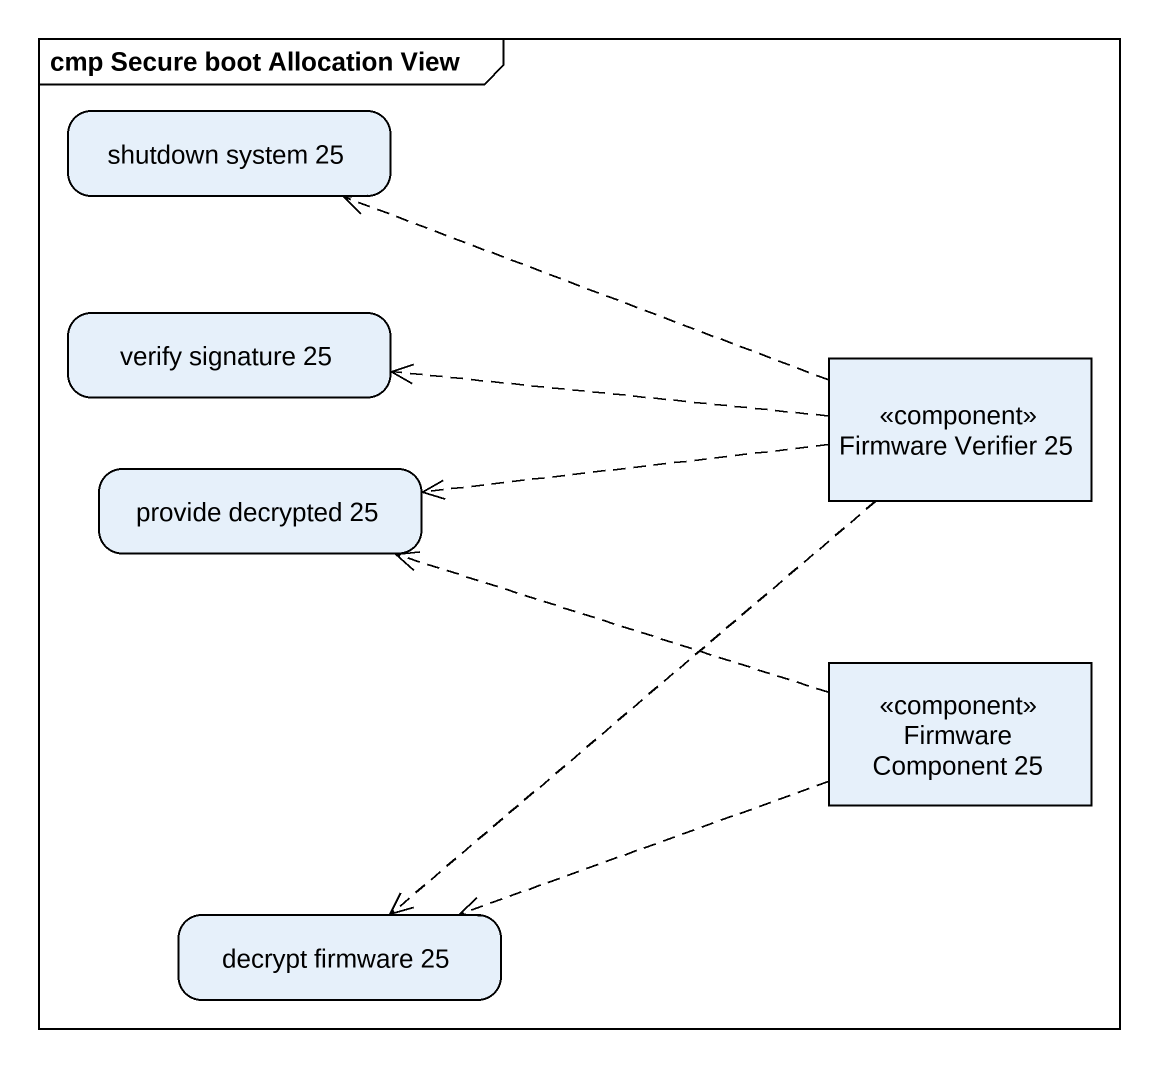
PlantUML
@startuml
mainframe cmp Secure boot Allocation View
hide empty description
state "shutdown system 25" as shutdown_system_25
state "verify signature 25" as verify_signature_25
state "Firmware Verifier 25" as Firmware_Verifier_25 <<component>>
state "provide decrypted 25" as provide_decrypted_25
state "Firmware Component 25" as Firmware_Component_25 <<component>>
state "decrypt firmware 25" as decrypt_firmware_25
Firmware_Verifier_25 -left[dashed]-> shutdown_system_25
Firmware_Verifier_25 -left[dashed]-> verify_signature_25
Firmware_Verifier_25 -left[dashed]-> provide_decrypted_25
Firmware_Verifier_25 -[dashed]-> decrypt_firmware_25
Firmware_Component_25 -left[dashed]-> provide_decrypted_25
Firmware_Component_25 -left[dashed]-> decrypt_firmware_25
@enduml
